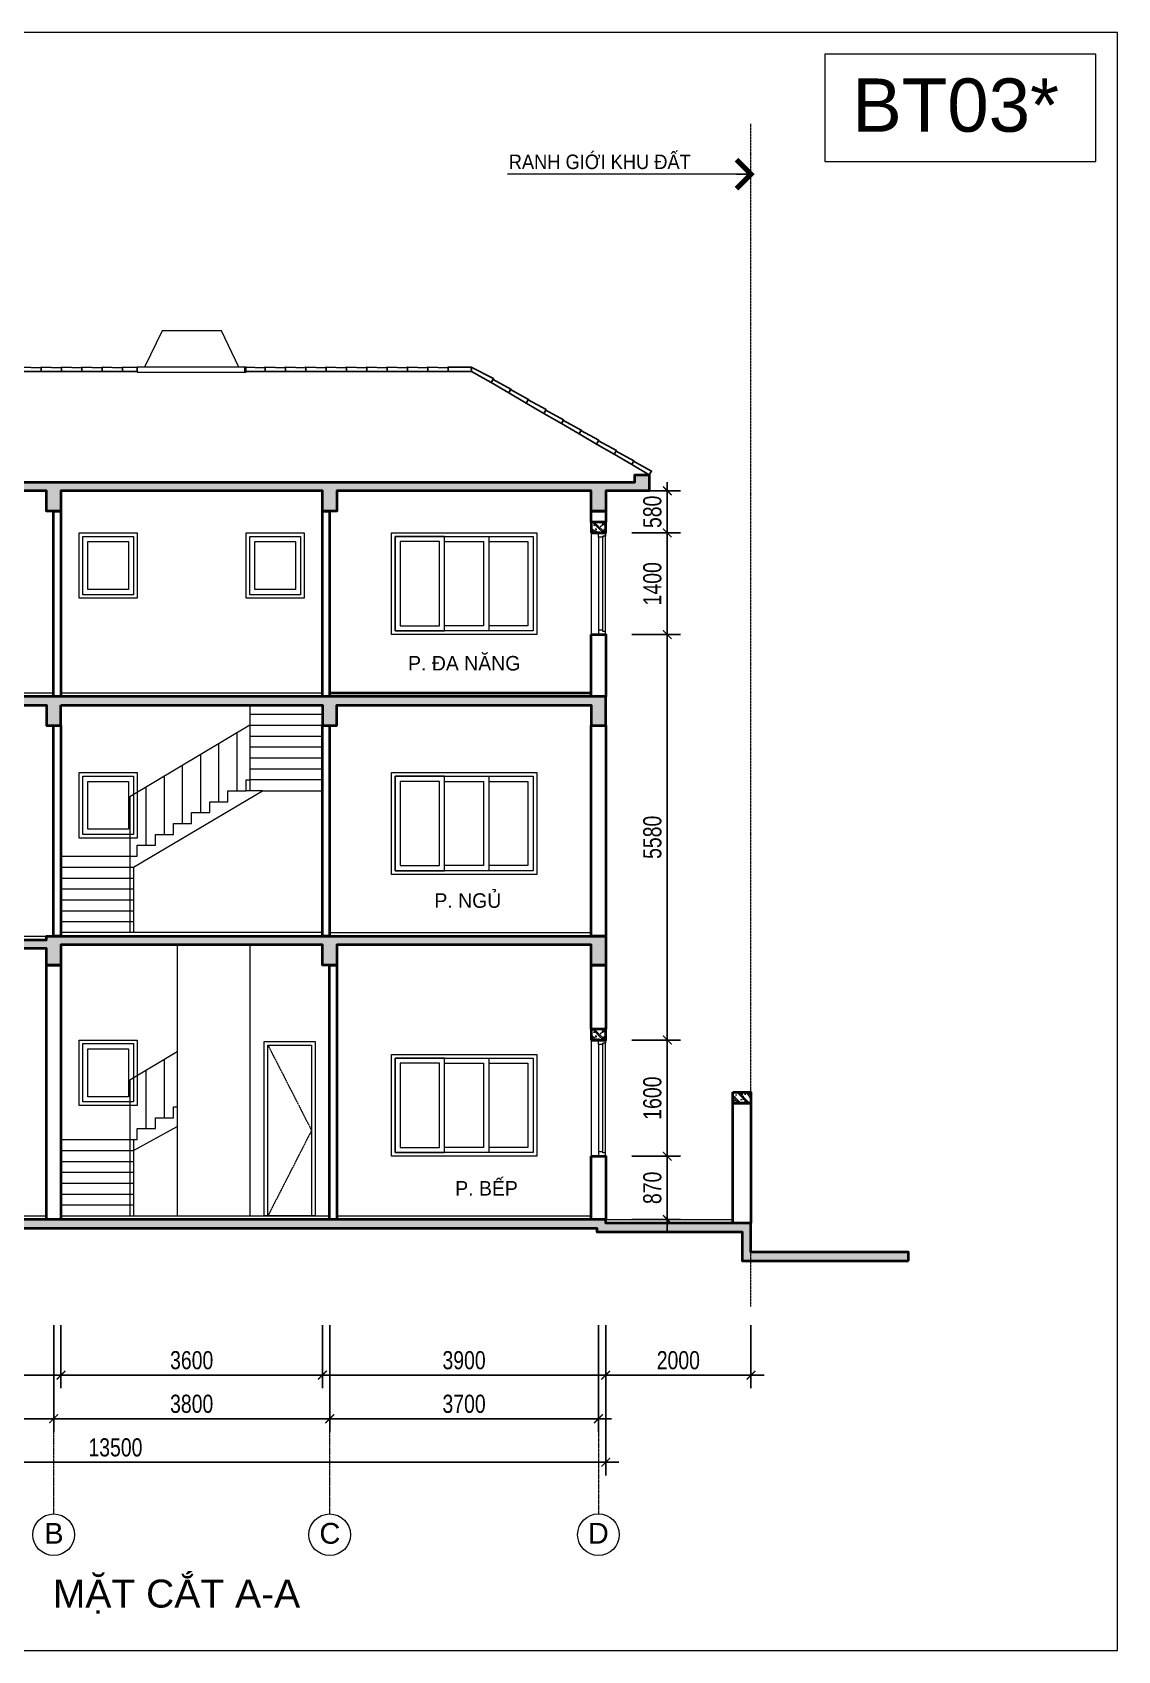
# Model space of a CAD drawing. Header units: millimetres. Extents: x 33748 to 451939, y -263262 to 62681.
# Drawn here: x 416505 to 431447, y -135447 to -113172 of the extents above; entities that cross this region are included whole.
import ezdxf
from ezdxf.enums import TextEntityAlignment as Align

# ---------------------------------------------------------------- set-up
doc = ezdxf.new("R2010")
doc.units = ezdxf.units.MM
doc.header["$PDMODE"] = 98
for name, pattern in [('CENTER', [50.8, 31.75, -6.35, 6.35, -6.35]), ('HIDDEN', [0.375, 0.25, -0.125]), ('HIDDEN2', [0.1875, 0.125, -0.0625])]:
    doc.linetypes.add(name, pattern=pattern)
doc.layers.get('Defpoints').update_dxf_attribs({"color": 202, "lineweight": 13})
for name, color, linetype, lineweight in [('-CENTER', 143, 'CENTER', 13), ('-CONCRETE', 1, 'Continuous', 35), ('-DOOR', 137, 'Continuous', 9), ('-FURNITURE', 46, 'Continuous', 9), ('-HATCH', 8, 'Continuous', 5), ('-KH', 143, 'Continuous', 13), ('-LINE1', 7, 'Continuous', 18), ('-RANH GIOI KHU DAT', 12, 'CENTER', 18), ('-TEXT', 7, 'Continuous', 15), ('-WALL', 4, 'Continuous', 35), ('A72', 9, 'Continuous', 5)]:
    doc.layers.add(name, color=color, linetype=linetype, lineweight=lineweight)
for name, color, linetype in [('-HATCH CONCRETE', 54, 'Continuous'), ('12. NET DIM', 9, 'Continuous'), ('TEXT25', 2, 'Continuous')]:
    doc.layers.add(name, color=color, linetype=linetype)
doc.styles.add('1', font='arial.ttf')
doc.styles.add('AVANH', font='', dxfattribs={"width": 0.8})
doc.styles.add('kieuchuDim', font='arial.ttf', dxfattribs={"width": 0.75})
doc.styles.add('SVN_AVO_thuong', font='')
doc.styles.add('X-5M-DH-TUM1$0$AVANTH', font='arial.ttf', dxfattribs={"width": 0.9})
doc.styles.add('X-ALL-SECTION$0$ROMANS', font='arial.ttf')
doc.styles.get('AVANH').set_extended_font_data('.VnAvantH')
doc.styles.get('SVN_AVO_thuong').set_extended_font_data('SVN-Avo')
doc.dimstyles.new('C_100A3', dxfattribs={"dimscale": 100, "dimtxt": 2.5, "dimasz": 1.2, "dimexe": 1.8, "dimexo": 0, "dimgap": 0.75, "dimtad": 1, "dimdec": 0, "dimzin": 0, "dimdsep": 46, "dimtxsty": 'AVANH', "dimblk": 'ARCHTICK', "dimcen": 0, "dimdle": 1.8, "dimclrd": 256, "dimclre": 256, "dimclrt": 7, "dimadec": 0, "dimazin": 0, "dimtfac": 0.0001, "dimtdec": 0, "dimtix": 1, "dimtmove": 2, "dimatfit": 3, "dimldrblk": 'ARCHTICK', "dimfxl": 1.8, "dimtolj": 1, "dimtzin": 0, "dimarcsym": 0})
doc.dimstyles.new('X-ALL-SECTION$0$ARROWS', dxfattribs={"dimscale": 100, "dimtxt": 2, "dimasz": 1, "dimexe": 2, "dimexo": 5, "dimgap": 1, "dimtad": 1, "dimdec": 0, "dimzin": 0, "dimdsep": 46, "dimtxsty": 'X-ALL-SECTION$0$ROMANS', "dimblk": 'X-ALL-SECTION$0$ARROWS', "dimcen": 0, "dimclrd": 256, "dimclre": 256, "dimclrt": 256, "dimazin": 0, "dimtfac": 0.5, "dimtdec": 0, "dimtofl": 0, "dimtmove": 2, "dimatfit": 3, "dimldrblk": 'X-ALL-SECTION$0$ARROWS', "dimfxl": 1, "dimtolj": 1, "dimtzin": 0, "dimlwd": -1, "dimlwe": -1, "dimarcsym": 0})

# ---------------------------------------------------------------- blocks, each defined once
blk = doc.blocks.new('_ARCHTICK')
at = {"const_width": 0.15}
blk.add_lwpolyline([(-0.5, -0.5), (0.5, 0.5)], dxfattribs=at)
blk = doc.blocks.new('*D1341')
at = {"layer": '12. NET DIM', "lineweight": -2, "transparency": 16777216}
for p, q in [((424399, -130969), (424399, -131835)), ((426399, -130969), (426399, -131835)), ((426579, -131655), (424219, -131655))]:
    blk.add_line(p, q, dxfattribs=at)
at = {"layer": 'Defpoints', "color": 0, "transparency": 16777216}
for p in [(424399, -130969), (426399, -130969), (424399, -131655)]:
    blk.add_point(p, dxfattribs=at)
at = {"layer": '12. NET DIM', "lineweight": -2, "transparency": 16777216, "xscale": 120, "yscale": 120, "zscale": 120, "rotation": 180}
blk.add_blockref('_ARCHTICK', (424399, -131655), dxfattribs=at)
at = {"layer": '12. NET DIM', "lineweight": -2, "transparency": 16777216, "xscale": 120, "yscale": 120, "zscale": 120}
blk.add_blockref('_ARCHTICK', (426399, -131655), dxfattribs=at)
at = {"layer": '12. NET DIM', "color": 7, "transparency": 16777216, "insert": (425399, -131451), "char_height": 250, "attachment_point": 5, "style": 'AVANH'}
blk.add_mtext('\\A1;2000', dxfattribs=at)
blk = doc.blocks.new('*D1342')
at = {"layer": '12. NET DIM', "lineweight": -2, "transparency": 16777216}
for p, q in [((420499, -130969), (420499, -131835)), ((424399, -130969), (424399, -131835)), ((424579, -131655), (420319, -131655))]:
    blk.add_line(p, q, dxfattribs=at)
at = {"layer": 'Defpoints', "color": 0, "transparency": 16777216}
for p in [(420499, -130969), (424399, -130969), (420499, -131655)]:
    blk.add_point(p, dxfattribs=at)
at = {"layer": '12. NET DIM', "lineweight": -2, "transparency": 16777216, "xscale": 120, "yscale": 120, "zscale": 120, "rotation": 180}
blk.add_blockref('_ARCHTICK', (420499, -131655), dxfattribs=at)
at = {"layer": '12. NET DIM', "lineweight": -2, "transparency": 16777216, "xscale": 120, "yscale": 120, "zscale": 120}
blk.add_blockref('_ARCHTICK', (424399, -131655), dxfattribs=at)
at = {"layer": '12. NET DIM', "color": 7, "transparency": 16777216, "insert": (422449, -131451), "char_height": 250, "attachment_point": 5, "style": 'AVANH'}
blk.add_mtext('\\A1;3900', dxfattribs=at)
blk = doc.blocks.new('*D1343')
at = {"layer": '12. NET DIM', "lineweight": -2, "transparency": 16777216}
for p, q in [((416899, -130969), (416899, -131835)), ((420499, -130969), (420499, -131835)), ((420679, -131655), (416719, -131655))]:
    blk.add_line(p, q, dxfattribs=at)
at = {"layer": 'Defpoints', "color": 0, "transparency": 16777216}
for p in [(416899, -130969), (420499, -130969), (416899, -131655)]:
    blk.add_point(p, dxfattribs=at)
at = {"layer": '12. NET DIM', "lineweight": -2, "transparency": 16777216, "xscale": 120, "yscale": 120, "zscale": 120, "rotation": 180}
blk.add_blockref('_ARCHTICK', (416899, -131655), dxfattribs=at)
at = {"layer": '12. NET DIM', "lineweight": -2, "transparency": 16777216, "xscale": 120, "yscale": 120, "zscale": 120}
blk.add_blockref('_ARCHTICK', (420499, -131655), dxfattribs=at)
at = {"layer": '12. NET DIM', "color": 7, "transparency": 16777216, "insert": (418699, -131451), "char_height": 250, "attachment_point": 5, "style": 'AVANH'}
blk.add_mtext('\\A1;3600', dxfattribs=at)
blk = doc.blocks.new('*D1344')
at = {"layer": '12. NET DIM', "lineweight": -2, "transparency": 16777216}
for p, q in [((410899, -130969), (410899, -131835)), ((416899, -130969), (416899, -131835)), ((417079, -131655), (410719, -131655))]:
    blk.add_line(p, q, dxfattribs=at)
at = {"layer": 'Defpoints', "color": 0, "transparency": 16777216}
for p in [(410899, -130969), (416899, -130969), (410899, -131655)]:
    blk.add_point(p, dxfattribs=at)
at = {"layer": '12. NET DIM', "lineweight": -2, "transparency": 16777216, "xscale": 120, "yscale": 120, "zscale": 120, "rotation": 180}
blk.add_blockref('_ARCHTICK', (410899, -131655), dxfattribs=at)
at = {"layer": '12. NET DIM', "lineweight": -2, "transparency": 16777216, "xscale": 120, "yscale": 120, "zscale": 120}
blk.add_blockref('_ARCHTICK', (416899, -131655), dxfattribs=at)
at = {"layer": '12. NET DIM', "color": 7, "transparency": 16777216, "insert": (413899, -131451), "char_height": 250, "attachment_point": 5, "style": 'AVANH'}
blk.add_mtext('\\A1;6000', dxfattribs=at)
blk = doc.blocks.new('*D1345')
at = {"layer": '12. NET DIM', "lineweight": -2, "transparency": 16777216}
for p, q in [((410999, -130969), (410999, -132435)), ((416799, -130969), (416799, -132435)), ((410819, -132255), (416979, -132255))]:
    blk.add_line(p, q, dxfattribs=at)
at = {"layer": 'Defpoints', "color": 0, "transparency": 16777216}
for p in [(410999, -130969), (416799, -130969), (416799, -132255)]:
    blk.add_point(p, dxfattribs=at)
at = {"layer": '12. NET DIM', "lineweight": -2, "transparency": 16777216, "xscale": 120, "yscale": 120, "zscale": 120, "rotation": 180}
blk.add_blockref('_ARCHTICK', (410999, -132255), dxfattribs=at)
at = {"layer": '12. NET DIM', "lineweight": -2, "transparency": 16777216, "xscale": 120, "yscale": 120, "zscale": 120}
blk.add_blockref('_ARCHTICK', (416799, -132255), dxfattribs=at)
at = {"layer": '12. NET DIM', "color": 7, "transparency": 16777216, "insert": (413899, -132051), "char_height": 250, "attachment_point": 5, "style": 'AVANH'}
blk.add_mtext('\\A1;5800', dxfattribs=at)
blk = doc.blocks.new('*D1346')
at = {"layer": '12. NET DIM', "lineweight": -2, "transparency": 16777216}
for p, q in [((416799, -130969), (416799, -132435)), ((420599, -130969), (420599, -132435)), ((416619, -132255), (420779, -132255))]:
    blk.add_line(p, q, dxfattribs=at)
at = {"layer": 'Defpoints', "color": 0, "transparency": 16777216}
for p in [(416799, -130969), (420599, -130969), (420599, -132255)]:
    blk.add_point(p, dxfattribs=at)
at = {"layer": '12. NET DIM', "lineweight": -2, "transparency": 16777216, "xscale": 120, "yscale": 120, "zscale": 120, "rotation": 180}
blk.add_blockref('_ARCHTICK', (416799, -132255), dxfattribs=at)
at = {"layer": '12. NET DIM', "lineweight": -2, "transparency": 16777216, "xscale": 120, "yscale": 120, "zscale": 120}
blk.add_blockref('_ARCHTICK', (420599, -132255), dxfattribs=at)
at = {"layer": '12. NET DIM', "color": 7, "transparency": 16777216, "insert": (418699, -132051), "char_height": 250, "attachment_point": 5, "style": 'AVANH'}
blk.add_mtext('\\A1;3800', dxfattribs=at)
blk = doc.blocks.new('*D1347')
at = {"layer": '12. NET DIM', "lineweight": -2, "transparency": 16777216}
for p, q in [((420599, -130969), (420599, -132435)), ((424299, -130969), (424299, -132435)), ((420419, -132255), (424479, -132255))]:
    blk.add_line(p, q, dxfattribs=at)
at = {"layer": 'Defpoints', "color": 0, "transparency": 16777216}
for p in [(420599, -130969), (424299, -130969), (424299, -132255)]:
    blk.add_point(p, dxfattribs=at)
at = {"layer": '12. NET DIM', "lineweight": -2, "transparency": 16777216, "xscale": 120, "yscale": 120, "zscale": 120, "rotation": 180}
blk.add_blockref('_ARCHTICK', (420599, -132255), dxfattribs=at)
at = {"layer": '12. NET DIM', "lineweight": -2, "transparency": 16777216, "xscale": 120, "yscale": 120, "zscale": 120}
blk.add_blockref('_ARCHTICK', (424299, -132255), dxfattribs=at)
at = {"layer": '12. NET DIM', "color": 7, "transparency": 16777216, "insert": (422449, -132051), "char_height": 250, "attachment_point": 5, "style": 'AVANH'}
blk.add_mtext('\\A1;3700', dxfattribs=at)
blk = doc.blocks.new('*D1349')
at = {"layer": '12. NET DIM', "lineweight": -2, "transparency": 16777216}
for p, q in [((410899, -130969), (410899, -133035)), ((424399, -130969), (424399, -133035)), ((424579, -132855), (410719, -132855))]:
    blk.add_line(p, q, dxfattribs=at)
at = {"layer": 'Defpoints', "color": 0, "transparency": 16777216}
for p in [(410899, -130969), (424399, -130969), (410899, -132855)]:
    blk.add_point(p, dxfattribs=at)
at = {"layer": '12. NET DIM', "lineweight": -2, "transparency": 16777216, "xscale": 120, "yscale": 120, "zscale": 120, "rotation": 180}
blk.add_blockref('_ARCHTICK', (410899, -132855), dxfattribs=at)
at = {"layer": '12. NET DIM', "lineweight": -2, "transparency": 16777216, "xscale": 120, "yscale": 120, "zscale": 120}
blk.add_blockref('_ARCHTICK', (424399, -132855), dxfattribs=at)
at = {"layer": '12. NET DIM', "color": 7, "transparency": 16777216, "insert": (417649, -132651), "char_height": 250, "attachment_point": 5, "style": 'AVANH'}
blk.add_mtext('\\A1;13500', dxfattribs=at)
blk = doc.blocks.new('*U632')
at = {"ltscale": 200}
for points in [[(0, 100), (0, 0)], [(45, 100), (1555, 100)], [(45, 60), (1555, 60)], [(1540, 0), (60, 0)], [(1600, 100), (1600, 0)]]:
    blk.add_lwpolyline(points, dxfattribs=at)
for points in [[(0, 100), (45, 100), (45, 60), (60, 60), (60, 0), (0, 0)], [(1600, 100), (1555, 100), (1555, 60), (1540, 60), (1540, 0), (1600, 0)]]:
    blk.add_lwpolyline(points, close=True, dxfattribs=at)
blk = doc.blocks.new('*U634')
at = {"ltscale": 200}
for points in [[(0, 100), (0, 0)], [(45, 100), (1355, 100)], [(45, 60), (1355, 60)], [(1340, 0), (60, 0)], [(1400, 100), (1400, 0)]]:
    blk.add_lwpolyline(points, dxfattribs=at)
for points in [[(0, 100), (45, 100), (45, 60), (60, 60), (60, 0), (0, 0)], [(1400, 100), (1355, 100), (1355, 60), (1340, 60), (1340, 0), (1400, 0)]]:
    blk.add_lwpolyline(points, close=True, dxfattribs=at)
blk = doc.blocks.new('*D1329')
at = {"layer": '12. NET DIM', "lineweight": -2, "transparency": 16777216}
for p, q in [((425247, -129692), (425247, -128462)), ((424759, -128642), (425427, -128642)), ((424759, -129512), (425427, -129512))]:
    blk.add_line(p, q, dxfattribs=at)
at = {"layer": 'Defpoints', "color": 0, "transparency": 16777216}
for p in [(424759, -128642), (425247, -128642), (424759, -129512)]:
    blk.add_point(p, dxfattribs=at)
at = {"layer": '12. NET DIM', "lineweight": -2, "transparency": 16777216, "xscale": 120, "yscale": 120, "zscale": 120}
for p, rotation in [((425247, -128642), 90), ((425247, -129512), 270)]:
    blk.add_blockref('_ARCHTICK', p, dxfattribs=dict(at, rotation=rotation))
at = {"layer": '12. NET DIM', "color": 7, "transparency": 16777216, "insert": (425042, -129077), "char_height": 250, "attachment_point": 5, "rotation": 90, "style": 'AVANH'}
blk.add_mtext('\\A1;870', dxfattribs=at)
blk = doc.blocks.new('*D1330')
at = {"layer": '12. NET DIM', "lineweight": -2, "transparency": 16777216}
for p, q in [((425247, -128822), (425247, -126862)), ((424759, -127042), (425427, -127042)), ((424759, -128642), (425427, -128642))]:
    blk.add_line(p, q, dxfattribs=at)
at = {"layer": 'Defpoints', "color": 0, "transparency": 16777216}
for p in [(424759, -127042), (425247, -127042), (424759, -128642)]:
    blk.add_point(p, dxfattribs=at)
at = {"layer": '12. NET DIM', "lineweight": -2, "transparency": 16777216, "xscale": 120, "yscale": 120, "zscale": 120}
for p, rotation in [((425247, -127042), 90), ((425247, -128642), 270)]:
    blk.add_blockref('_ARCHTICK', p, dxfattribs=dict(at, rotation=rotation))
at = {"layer": '12. NET DIM', "color": 7, "transparency": 16777216, "insert": (425042, -127842), "char_height": 250, "attachment_point": 5, "rotation": 90, "style": 'AVANH'}
blk.add_mtext('\\A1;1600', dxfattribs=at)
blk = doc.blocks.new('*D1331')
at = {"layer": '12. NET DIM', "lineweight": -2, "transparency": 16777216}
for p, q in [((425247, -127222), (425247, -121282)), ((424759, -121462), (425427, -121462)), ((424759, -127042), (425427, -127042))]:
    blk.add_line(p, q, dxfattribs=at)
at = {"layer": 'Defpoints', "color": 0, "transparency": 16777216}
for p in [(424759, -121462), (425247, -121462), (424759, -127042)]:
    blk.add_point(p, dxfattribs=at)
at = {"layer": '12. NET DIM', "lineweight": -2, "transparency": 16777216, "xscale": 120, "yscale": 120, "zscale": 120}
for p, rotation in [((425247, -121462), 90), ((425247, -127042), 270)]:
    blk.add_blockref('_ARCHTICK', p, dxfattribs=dict(at, rotation=rotation))
at = {"layer": '12. NET DIM', "color": 7, "transparency": 16777216, "insert": (425042, -124252), "char_height": 250, "attachment_point": 5, "rotation": 90, "style": 'AVANH'}
blk.add_mtext('\\A1;5580', dxfattribs=at)
blk = doc.blocks.new('*D1332')
at = {"layer": '12. NET DIM', "lineweight": -2, "transparency": 16777216}
for p, q in [((424759, -120062), (425427, -120062)), ((425247, -121642), (425247, -119882)), ((424759, -121462), (425427, -121462))]:
    blk.add_line(p, q, dxfattribs=at)
at = {"layer": 'Defpoints', "color": 0, "transparency": 16777216}
for p in [(424759, -120062), (425247, -120062), (424759, -121462)]:
    blk.add_point(p, dxfattribs=at)
at = {"layer": '12. NET DIM', "lineweight": -2, "transparency": 16777216, "xscale": 120, "yscale": 120, "zscale": 120}
for p, rotation in [((425247, -120062), 90), ((425247, -121462), 270)]:
    blk.add_blockref('_ARCHTICK', p, dxfattribs=dict(at, rotation=rotation))
at = {"layer": '12. NET DIM', "color": 7, "transparency": 16777216, "insert": (425042, -120762), "char_height": 250, "attachment_point": 5, "rotation": 90, "style": 'AVANH'}
blk.add_mtext('\\A1;1400', dxfattribs=at)
blk = doc.blocks.new('*D1333')
at = {"layer": '12. NET DIM', "lineweight": -2, "transparency": 16777216}
for p, q in [((425247, -119482), (425247, -119362)), ((424759, -119482), (425427, -119482)), ((425247, -120062), (425247, -119482)), ((424759, -120062), (425427, -120062)), ((425247, -120062), (425247, -120182))]:
    blk.add_line(p, q, dxfattribs=at)
at = {"layer": 'Defpoints', "color": 0, "transparency": 16777216}
for p in [(424759, -119482), (425247, -119482), (424759, -120062)]:
    blk.add_point(p, dxfattribs=at)
at = {"layer": '12. NET DIM', "lineweight": -2, "transparency": 16777216, "xscale": 120, "yscale": 120, "zscale": 120}
for p, rotation in [((425247, -119482), 270), ((425247, -120062), 90)]:
    blk.add_blockref('_ARCHTICK', p, dxfattribs=dict(at, rotation=rotation))
at = {"layer": '12. NET DIM', "color": 7, "transparency": 16777216, "insert": (425042, -119772), "char_height": 250, "attachment_point": 5, "rotation": 90, "style": 'AVANH'}
blk.add_mtext('\\A1;580', dxfattribs=at)
blk = doc.blocks.new('X-ALL-SECTION$0$ARROWS')
blk.add_line((-1, 0), (0, 0))
at = {"const_width": 0.35}
blk.add_lwpolyline([(-1, -1), (0, 0), (-1, 1)], dxfattribs=at)

msp = doc.modelspace()

# ---------------------------------------------------------------- hatches: boundary and pattern name
at = {"layer": '-HATCH'}
h = msp.add_hatch(dxfattribs=at)
h.set_pattern_fill('CHAU-02', color=256, scale=20, pattern_type=2)
h.set_pattern_definition([(50, (0, -52278.8), (143.452037, -12.550427), [15, -165]), (355, (0, -52278.8), (-27.750267, 150.438427), [12, -132]), (100.4514, (11.95, -52279.84), (115.701876, 137.88791), [12.74804, -140.22842]), (46.1842, (0, -52238.8), (213.44821, -33.1038), [22.5, -247.5]), (96.6356, (17.79, -52241.56), (186.93254, 194.82357), [19.12206, -210.3426]), (351.1842, (0, -52238.8), (186.93239, 194.82372), [18, -198]), (21, (20, -52248.8), (119.38141, -80.523778), [15, -165]), (226, (20, -52248.8), (134.376424, -73.10796), [12, -132]), (71.4514, (29.95, -52255.51), (168.044526, 64.5061), [12.74804, -140.22842]), (67.5, (0, -52278.797), (-31.1832367, 58.8748924), [0, -130.4, 0, -134, 0, -132.5]), (4.5, (0, -52278.8), (56.670185, 76.020638), [0, -76.4, 0, -127.4, 0, -50.5]), (327.5, (-44.6, -52278.797), (106.764487, -4.5109743), [0, -50, 0, -156, 0, -207]), (317.5, (-64.6, -52278.8), (116.637234, 20.020996), [0, -65, 0, -103.6, 0, -147]), (315, (0, -52278.8), (60.104076, 60.104076), []), (315, (0, -52254.3), (60.104076, 60.104076), [])])
h.paths.add_polyline_path([(424799.2, -119362.1), (424799.2, -119262.1), (424999.2, -119262.1), (424999.2, -119482.1), (424399.2, -119482.1), (424399.2, -119762.1), (424199.2, -119762.1), (424199.2, -119482.1), (420698.9, -119482.1), (420698.9, -119762.1), (420498.9, -119762.1), (420498.9, -119482.1), (416898.9, -119482.1), (416898.9, -119762.1), (416698.9, -119762.1), (416698.9, -119482.1), (411098.9, -119482.1), (411098.9, -119762.1), (410898.9, -119762.1), (410898.9, -119482.1), (410298.9, -119482.1), (410298.9, -119262.1), (410499, -119262.1), (410499, -119362.1)])
h.paths.add_polyline_path([(416898.6, -122432.1), (420498.6, -122432.1), (420498.6, -122712.1), (420698.6, -122712.1), (420698.6, -122432.1), (424198.9, -122432.1), (424198.9, -122712.1), (424398.9, -122712.1), (424398.9, -122312.1), (420498.6, -122312.1), (416898.6, -122312.1), (410898.9, -122312.1), (410898.9, -122712.1), (411098.9, -122712.1), (411098.9, -122432.1), (416698.6, -122432.1), (416698.6, -122712.1), (416898.6, -122712.1)])
h.paths.add_polyline_path([(424398.9, -125612.1), (424398.9, -126012.1), (424198.9, -126012.1), (424198.9, -125732.1), (420698.6, -125732.1), (420698.6, -126012.1), (420498.6, -126012.1), (420498.6, -125732.1), (416898.6, -125732.1), (416898.6, -126012.1), (416698.6, -126012.1), (416698.6, -125782.1), (413998.6, -125782.1), (413998.6, -125912.1), (413798.6, -125912.1), (413798.6, -125732.1), (411098.9, -125732.1), (411098.9, -126012.1), (410898.9, -126012.1), (410898.9, -125612.1), (413998.6, -125612.1), (413998.6, -125662.1), (416698.6, -125662.1), (416698.6, -125612.1)])
h.paths.add_polyline_path([(428568, -130082.1), (428568, -129962.1), (426398.9, -129962.1), (426398.9, -129562.1), (424398.9, -129562.1), (424398.9, -129512.1), (410898.9, -129512.1), (410898.9, -129962.1), (406398.9, -129962.1), (406398.9, -130112.1), (405522.6, -130112.1), (405522.6, -130232.1), (406518.9, -130232.1), (406518.9, -130082.1), (411018.9, -130082.1), (411018.9, -129632.1), (424278.9, -129632.1), (424278.9, -129682.1), (426278.9, -129682.1), (426278.9, -130082.1)])
h = msp.add_hatch(dxfattribs=at)
h.set_pattern_fill('CHAU-02', color=256, scale=20, pattern_type=2)
h.set_pattern_definition([(50, (99870.44, -89114.63), (143.452037, -12.550427), [15, -165]), (355, (99870.44, -89114.63), (-27.75027, 150.43843), [12, -132]), (100.4514, (99882.4, -89115.67), (115.701876, 137.88791), [12.74804, -140.22842]), (46.1842, (99870.44, -89074.63), (213.44821, -33.1038), [22.5, -247.5]), (96.6356, (99888.23, -89077.39), (186.93254, 194.82357), [19.12206, -210.3426]), (351.1842, (99870.44, -89074.63), (186.93239, 194.82372), [18, -198]), (21, (99890.44, -89084.63), (119.38141, -80.52378), [15, -165]), (226, (99890.44, -89084.63), (134.376424, -73.10796), [12, -132]), (71.4514, (99900.39, -89091.34), (168.044526, 64.5061), [12.74804, -140.22842]), (67.5, (99870.44, -89114.63), (-31.183237, 58.874892), [0, -130.4, 0, -134, 0, -132.5]), (4.5, (99870.44, -89114.63), (56.670185, 76.020638), [0, -76.4, 0, -127.4, 0, -50.5]), (327.5, (99825.84, -89114.63), (106.764487, -4.510974), [0, -50, 0, -156, 0, -207]), (317.5, (99805.84, -89114.63), (116.637234, 20.020996), [0, -65, 0, -103.6, 0, -147]), (315, (99870.44, -89114.63), (60.104076, 60.104076), []), (315, (99870.44, -89090.13), (60.104076, 60.104076), [])])
h.paths.add_polyline_path([(424398.9, -119912.1), (424198.9, -119912.1), (424198.9, -120062.1), (424398.9, -120062.1)])
h = msp.add_hatch(dxfattribs=at)
h.set_pattern_fill('CHAU-02', color=256, scale=20, pattern_type=2)
h.set_pattern_definition([(50, (99870.44, -96094.63), (143.452037, -12.550427), [15, -165]), (355, (99870.44, -96094.63), (-27.75027, 150.43843), [12, -132]), (100.4514, (99882.4, -96095.67), (115.701876, 137.88791), [12.74804, -140.22842]), (46.1842, (99870.44, -96054.63), (213.44821, -33.1038), [22.5, -247.5]), (96.6356, (99888.23, -96057.39), (186.93254, 194.82357), [19.12206, -210.3426]), (351.1842, (99870.44, -96054.63), (186.93239, 194.82372), [18, -198]), (21, (99890.44, -96064.63), (119.38141, -80.52378), [15, -165]), (226, (99890.44, -96064.63), (134.376424, -73.10796), [12, -132]), (71.4514, (99900.39, -96071.34), (168.044526, 64.5061), [12.74804, -140.22842]), (67.5, (99870.44, -96094.63), (-31.183237, 58.874892), [0, -130.4, 0, -134, 0, -132.5]), (4.5, (99870.44, -96094.63), (56.670185, 76.020638), [0, -76.4, 0, -127.4, 0, -50.5]), (327.5, (99825.84, -96094.63), (106.764487, -4.510974), [0, -50, 0, -156, 0, -207]), (317.5, (99805.84, -96094.63), (116.637234, 20.020996), [0, -65, 0, -103.6, 0, -147]), (315, (99870.44, -96094.63), (60.104076, 60.104076), []), (315, (99870.44, -96070.13), (60.104076, 60.104076), [])])
h.paths.add_polyline_path([(424398.9, -126892.1), (424198.9, -126892.1), (424198.9, -127042.1), (424398.9, -127042.1)])
h = msp.add_hatch(dxfattribs=at)
h.set_pattern_fill('CHAU-02', color=256, scale=20, pattern_type=2)
h.set_pattern_definition([(50, (131998.17, -162686.77), (143.452037, -12.550427), [15, -165]), (355, (131998.17, -162686.77), (-27.75027, 150.43843), [12, -132]), (100.4514, (132010.13, -162687.81), (115.701876, 137.88791), [12.74804, -140.22842]), (46.1842, (131998.17, -162646.77), (213.44821, -33.1038), [22.5, -247.5]), (96.6356, (132015.96, -162649.53), (186.93254, 194.82357), [19.12206, -210.3426]), (351.1842, (131998.17, -162646.77), (186.93239, 194.82372), [18, -198]), (21, (132018.17, -162656.77), (119.38141, -80.52378), [15, -165]), (226, (132018.17, -162656.77), (134.376424, -73.10796), [12, -132]), (71.4514, (132028.12, -162663.48), (168.044526, 64.5061), [12.74804, -140.22842]), (67.5, (131998.175, -162686.767), (-31.183237, 58.874892), [0, -130.4, 0, -134, 0, -132.5]), (4.5, (131998.175, -162686.77), (56.670185, 76.020638), [0, -76.4, 0, -127.4, 0, -50.5]), (327.5, (131953.575, -162686.77), (106.764487, -4.510974), [0, -50, 0, -156, 0, -207]), (317.5, (131933.575, -162686.77), (116.637234, 20.020996), [0, -65, 0, -103.6, 0, -147]), (315, (131998.175, -162686.77), (60.104076, 60.104076), []), (315, (131998.175, -162662.27), (60.104076, 60.104076), [])])
h.paths.add_polyline_path([(426398.9, -127762.1), (426148.9, -127762.1), (426148.9, -127912.1), (426398.9, -127912.1)])

# ---------------------------------------------------------------- linework, layer by layer
at = {"layer": '-CENTER', "ltscale": 0.1}
for p, q in [((416798.6, -131769.6), (416798.6, -133565.4)), ((420598.6, -131769.6), (420598.6, -133565.4)), ((424298.9, -131769), (424298.9, -133564.8))]:
    msp.add_line(p, q, dxfattribs=at)
at = {"layer": '-CONCRETE'}
for points in [[(410499, -119362.1), (424799.2, -119362.1), (424799.2, -119362.1), (424799.2, -119362.1), (424799.2, -119362.1), (424799.2, -119262.1), (424999.2, -119262.1), (424999.2, -119482.1), (424399.2, -119482.1), (424399.2, -119762.1), (424199.2, -119762.1), (424199.2, -119482.1), (420698.9, -119482.1), (420698.9, -119762.1), (420498.9, -119762.1), (420498.9, -119482.1), (416898.9, -119482.1), (416898.9, -119762.1), (416698.9, -119762.1), (416698.9, -119482.1), (411098.9, -119482.1)], [(420598.6, -122262.1), (424198.9, -122262.4)]]:
    msp.add_lwpolyline(points, dxfattribs=at)
for points in [[(424198.9, -120062.1), (424398.9, -120062.1), (424398.9, -119912.1), (424198.9, -119912.1)], [(416898.6, -122432.1), (420498.6, -122432.1), (420498.6, -122712.1), (420698.6, -122712.1), (420698.6, -122432.1), (424198.9, -122432.1), (424198.9, -122712.1), (424398.9, -122712.1), (424398.9, -122312.1), (420498.6, -122312.1), (416898.6, -122312.1), (410898.9, -122312.1), (410898.9, -122712.1), (411098.9, -122712.1), (411098.9, -122432.1), (416698.6, -122432.1), (416698.6, -122712.1), (416898.6, -122712.1)], [(424398.9, -125612.1), (424398.9, -126012.1), (424198.9, -126012.1), (424198.9, -125732.1), (420698.6, -125732.1), (420698.6, -126012.1), (420498.6, -126012.1), (420498.6, -125732.1), (416898.6, -125732.1), (416898.6, -126012.1), (416698.6, -126012.1), (416698.6, -125782.1), (413998.6, -125782.1), (413998.6, -125912.1), (413798.6, -125912.1), (413798.6, -125732.1), (411098.9, -125732.1), (411098.9, -126012.1), (410898.9, -126012.1), (410898.9, -125612.1), (413998.6, -125612.1), (413998.6, -125662.1), (416698.6, -125662.1), (416698.6, -125612.1)], [(424198.9, -127042.1), (424398.9, -127042.1), (424398.9, -126892.1), (424198.9, -126892.1)], [(426148.9, -127762.1), (426398.9, -127762.1), (426398.9, -127912.1), (426148.9, -127912.1)], [(428568, -130082.1), (428568, -129962.1), (426398.9, -129962.1), (426398.9, -129562.1), (424398.9, -129562.1), (424398.9, -129512.1), (410898.9, -129512.1), (410898.9, -129962.1), (406398.9, -129962.1), (406398.9, -130112.1), (405522.6, -130112.1), (405522.6, -130232.1), (406518.9, -130232.1), (406518.9, -130082.1), (411018.9, -130082.1), (411018.9, -129632.1), (424278.9, -129632.1), (424278.9, -129682.1), (426278.9, -129682.1), (426278.9, -130082.1)]]:
    msp.add_lwpolyline(points, close=True, dxfattribs=at)
at = {"layer": '-DOOR', "lineweight": 9}
for points in [[(417148.6, -120062.1), (417948.6, -120062.1), (417948.6, -120962.1), (417148.6, -120962.1)], [(419448.6, -120062.1), (420248.6, -120062.1), (420248.6, -120962.1), (419448.6, -120962.1)], [(421448.8, -120062.1), (423448.8, -120062.1), (423448.8, -121462.1), (421448.8, -121462.1)], [(417198.6, -120112.1), (417898.6, -120112.1), (417898.6, -120912.1), (417198.6, -120912.1)], [(417268.6, -120182.1), (417828.6, -120182.1), (417828.6, -120842.1), (417268.6, -120842.1)], [(419498.6, -120112.1), (420198.6, -120112.1), (420198.6, -120912.1), (419498.6, -120912.1)], [(419568.6, -120182.1), (420128.6, -120182.1), (420128.6, -120842.1), (419568.6, -120842.1)], [(421498.8, -120112.1), (423398.8, -120112.1), (423398.8, -121412.1), (421498.8, -121412.1)], [(421498.8, -121412.1), (422178.8, -121412.1), (422178.8, -120112.1), (421498.8, -120112.1)], [(421568.8, -121342.1), (422108.8, -121342.1), (422108.8, -120182.1), (421568.8, -120182.1)], [(417148.6, -123362.1), (417948.6, -123362.1), (417948.6, -124262.1), (417148.6, -124262.1)], [(421448.8, -123362.1), (423448.8, -123362.1), (423448.8, -124762.1), (421448.8, -124762.1)], [(417198.6, -123412.1), (417898.6, -123412.1), (417898.6, -124212.1), (417198.6, -124212.1)], [(417268.6, -123482.1), (417828.6, -123482.1), (417828.6, -124142.1), (417268.6, -124142.1)], [(421498.8, -123412.1), (423398.8, -123412.1), (423398.8, -124712.1), (421498.8, -124712.1)], [(421498.8, -124712.1), (422178.8, -124712.1), (422178.8, -123412.1), (421498.8, -123412.1)], [(421568.8, -124642.1), (422108.8, -124642.1), (422108.8, -123482.1), (421568.8, -123482.1)], [(417148.6, -127042.1), (417948.6, -127042.1), (417948.6, -127942.1), (417148.6, -127942.1)], [(417198.6, -127092.1), (417898.6, -127092.1), (417898.6, -127892.1), (417198.6, -127892.1)], [(417268.6, -127162.1), (417828.6, -127162.1), (417828.6, -127822.1), (417268.6, -127822.1)], [(421448.8, -127242.1), (423448.8, -127242.1), (423448.8, -128642.1), (421448.8, -128642.1)], [(421498.8, -127292.1), (423398.8, -127292.1), (423398.8, -128592.1), (421498.8, -128592.1)], [(421498.8, -128592.1), (422178.8, -128592.1), (422178.8, -127292.1), (421498.8, -127292.1)], [(421568.8, -128522.1), (422108.8, -128522.1), (422108.8, -127362.1), (421568.8, -127362.1)]]:
    msp.add_lwpolyline(points, close=True, dxfattribs=at)
at = {"layer": '-DOOR'}
for points in [[(424199, -121462.1), (424398.3, -121462.1), (424398, -120062.1), (424198.7, -120062.1)], [(420398.6, -129462.1), (419698.6, -129462.1), (419698.6, -127062.1), (420398.6, -127062.1)], [(420348.6, -129462.1), (419748.6, -129462.1), (419748.6, -127112.1), (420348.6, -127112.1)], [(424199, -128642.1), (424398.3, -128642.1), (424398.3, -127042.1), (424199, -127042.1)]]:
    msp.add_lwpolyline(points, close=True, dxfattribs=at)
at = {"layer": '-DOOR', "lineweight": 9}
for points in [[(422178.8, -120112.1), (422788.8, -120112.1), (422788.8, -121412.1), (422178.8, -121412.1)], [(422178.8, -120182.1), (422718.8, -120182.1), (422718.8, -121342.1), (422178.8, -121342.1)], [(422788.8, -120112.1), (423398.8, -120112.1), (423398.8, -121412.1), (422788.8, -121412.1)], [(422788.8, -120182.1), (423328.8, -120182.1), (423328.8, -121342.1), (422788.8, -121342.1)], [(422178.8, -123412.1), (422788.8, -123412.1), (422788.8, -124712.1), (422178.8, -124712.1)], [(422178.8, -123482.1), (422718.8, -123482.1), (422718.8, -124642.1), (422178.8, -124642.1)], [(422788.8, -123412.1), (423398.8, -123412.1), (423398.8, -124712.1), (422788.8, -124712.1)], [(422788.8, -123482.1), (423328.8, -123482.1), (423328.8, -124642.1), (422788.8, -124642.1)], [(422178.8, -127292.1), (422788.8, -127292.1), (422788.8, -128592.1), (422178.8, -128592.1)], [(422178.8, -127362.1), (422718.8, -127362.1), (422718.8, -128522.1), (422178.8, -128522.1)], [(422788.8, -127292.1), (423398.8, -127292.1), (423398.8, -128592.1), (422788.8, -128592.1)], [(422788.8, -127362.1), (423328.8, -127362.1), (423328.8, -128522.1), (422788.8, -128522.1)]]:
    msp.add_lwpolyline(points, dxfattribs=at)
at = {"layer": '-FURNITURE'}
for points in [[(419498.6, -122707.1), (417848.6, -123697.1), (417848.6, -125562.1)], [(419323.6, -123612.1), (419323.6, -122812.1)], [(418823.6, -123912.1), (418823.6, -123112.1)], [(419073.6, -123762.1), (419073.6, -122962.1)], [(418573.6, -124062.1), (418573.6, -123262.1)], [(418073.6, -124362.1), (418073.6, -123562.1)], [(418323.6, -124212.1), (418323.6, -123412.1)], [(418498.6, -127207.1), (417848.6, -127597.1), (417848.6, -129462.1)], [(418323.6, -128112.1), (418323.6, -127312.1)], [(418073.6, -128262.1), (418073.6, -127462.1)]]:
    msp.add_lwpolyline(points, dxfattribs=at)
at = {"layer": '-HATCH', "ltscale": 3}
msp.add_lwpolyline([(418498.6, -125732.1), (418498.6, -129462.1)], dxfattribs=at)
at = {"layer": '-HATCH', "linetype": 'HIDDEN2', "ltscale": 3}
msp.add_lwpolyline([(419748.6, -127112.1), (420348.6, -128287.1), (419748.6, -129462.1)], dxfattribs=at)
at = {"layer": '-HATCH CONCRETE'}
for points in [[(416627.4, -117840.6), (416627.4, -117788.6), (416347.4, -117780.6), (416347.4, -117840.6)], [(416907.4, -117840.6), (416907.4, -117788.6), (416627.4, -117780.6), (416627.4, -117840.6)], [(417187.4, -117840.6), (417187.4, -117788.6), (416907.4, -117780.6), (416907.4, -117840.6)], [(417467.4, -117840.6), (417467.4, -117788.6), (417187.4, -117780.6), (417187.4, -117840.6)], [(417747.4, -117840.6), (417747.4, -117788.6), (417467.4, -117780.6), (417467.4, -117840.6)], [(417950, -117840.6), (417950, -117786.3), (417747.4, -117780.6), (417747.4, -117840.6)], [(419710, -117840), (419710, -117788), (419430, -117780), (419430, -117840)], [(419990, -117840), (419990, -117788), (419710, -117780), (419710, -117840)], [(420270, -117840), (420270, -117788), (419990, -117780), (419990, -117840)], [(420550, -117840), (420550, -117788), (420270, -117780), (420270, -117840)], [(420830, -117840), (420830, -117788), (420550, -117780), (420550, -117840)], [(421110, -117840), (421110, -117788), (420830, -117780), (420830, -117840)], [(421390, -117840), (421390, -117788), (421110, -117780), (421110, -117840)], [(421670, -117840), (421670, -117788), (421390, -117780), (421390, -117840)], [(421950, -117840), (421950, -117788), (421670, -117780), (421670, -117840)], [(422230, -117840), (422230, -117788), (421950, -117780), (421950, -117840)], [(422550.3, -117840), (422548.6, -117780), (422230, -117780), (422230, -117840)], [(422549.2, -117840), (422547.5, -117780), (422855.4, -117937), (422822.5, -117993.4)], [(422822.5, -117993.4), (422848.7, -117948.5), (423094.6, -118082.6), (423064.4, -118134.4)], [(423064.4, -118134.4), (423090.6, -118089.5), (423336.5, -118223.6), (423306.3, -118275.4)], [(423306.3, -118275.4), (423332.5, -118230.5), (423578.4, -118364.6), (423548.2, -118416.4)], [(423548.2, -118416.4), (423574.4, -118371.5), (423820.3, -118505.6), (423790.1, -118557.4)], [(423790.1, -118557.4), (423816.3, -118512.5), (424062.3, -118646.6), (424032, -118698.4)], [(424032, -118698.4), (424058.2, -118653.5), (424304.2, -118787.6), (424274, -118839.4)], [(424274, -118839.4), (424300.1, -118794.5), (424546.1, -118928.5), (424515.9, -118980.4)], [(424515.9, -118980.4), (424542, -118935.5), (424788, -119069.5), (424757.8, -119121.4)], [(424757.8, -119121.4), (424784, -119076.5), (425029.9, -119210.5), (424999.7, -119262.4)]]:
    msp.add_lwpolyline(points, close=True, dxfattribs=at)
at = {"layer": '-KH'}
for centre in [(416798.6, -133851.7), (420598.6, -133851.7), (424298.9, -133851.2)]:
    msp.add_circle(centre, 286.3, dxfattribs=at)
at = {"layer": '-LINE1'}
msp.add_lwpolyline([(431148.4, -113471.1), (427417.2, -113471.1), (427417.2, -114948.9), (431148.4, -114948.9)], close=True, dxfattribs=at)
for points in [[(414398.9, -122262.1), (416798.6, -122262.1)], [(416898.6, -122262.1), (420498.6, -122262.1)], [(419498.6, -122432.1), (419498.6, -122562.1)], [(420498.6, -122562.1), (419498.6, -122562.1), (419498.6, -122712.1)], [(420498.6, -122712.1), (419498.6, -122712.1), (419498.6, -122862.1)], [(420498.6, -122862.1), (419498.6, -122862.1), (419498.6, -123012.1)], [(420498.6, -123012.1), (419498.6, -123012.1), (419498.6, -123162.1)], [(420498.6, -123162.1), (419498.6, -123162.1), (419498.6, -123312.1)], [(420498.6, -123312.1), (419498.6, -123312.1), (419498.6, -123462.1)], [(416898.6, -124512.1), (417948.6, -124512.1), (417948.6, -124362.1), (418198.6, -124362.1), (418198.6, -124212.1), (418448.6, -124212.1), (418448.6, -124062.1), (418698.6, -124062.1), (418698.6, -123912.1), (418948.6, -123912.1), (418948.6, -123762.1), (419198.6, -123762.1), (419198.6, -123612.1), (419448.6, -123612.1), (419448.6, -123462.1), (419498.6, -123462.1)], [(417898.6, -124662.1), (419673.6, -123612.1), (420498.6, -123612.1)], [(419673.6, -123612.1), (419448.6, -123612.1)], [(420498.6, -123462.1), (419498.6, -123462.1), (419498.6, -123612.1)], [(416898.6, -124662.1), (417898.6, -124662.1), (417898.6, -124812.1)], [(416898.6, -124812.1), (417898.6, -124812.1), (417898.6, -124962.1)], [(416898.6, -124962.1), (417898.6, -124962.1), (417898.6, -125112.1)], [(416898.6, -125112.1), (417898.6, -125112.1), (417898.6, -125262.1)], [(416898.6, -125262.1), (417898.6, -125262.1), (417898.6, -125412.1)], [(413998.6, -125612.1), (416698.6, -125612.1)], [(416898.6, -125412.1), (417898.6, -125412.1), (417898.6, -125562.1)], [(420498.6, -125562.1), (416898.6, -125562.1)], [(420598.6, -125562.1), (424198.9, -125562.1)], [(419498.6, -125732.1), (419498.6, -129462.1)], [(417898.6, -128412.1), (417948.6, -128412.1), (417948.6, -128262.1), (418198.6, -128262.1), (418198.6, -128112.1), (418448.6, -128112.1), (418448.6, -127962.1), (418498.6, -127962.1)], [(417898.6, -128562.1), (418498.6, -128234.9)], [(416898.6, -128412.1), (417898.6, -128412.1), (417898.6, -128562.1)], [(416898.6, -128562.1), (417898.6, -128562.1), (417898.6, -128712.1)], [(416898.6, -128712.1), (417898.6, -128712.1), (417898.6, -128862.1)], [(416898.6, -128862.1), (417898.6, -128862.1), (417898.6, -129012.1)], [(416898.6, -129012.1), (417898.6, -129012.1), (417898.6, -129162.1)], [(416898.6, -129162.1), (417898.6, -129162.1), (417898.6, -129312.1)], [(416898.6, -129312.1), (417898.6, -129312.1), (417898.6, -129462.1)], [(411098.9, -129462.7), (416698.6, -129462.7)], [(416898.6, -129462.1), (420598.6, -129462.1)], [(420698.6, -129462.1), (424198.9, -129462.4)], [(424398.9, -129512.1), (426148.9, -129512.1)]]:
    msp.add_lwpolyline(points, dxfattribs=at)
at = {"layer": '-RANH GIOI KHU DAT', "linetype": 'HIDDEN', "ltscale": 10}
msp.add_lwpolyline([(426398.9, -130710.2), (426398.9, -114431.6)], dxfattribs=at)
at = {"layer": '-WALL'}
for p, q in [((424398.9, -119912.1), (424198.9, -119912.1)), ((424398.9, -126892.1), (424198.9, -126892.1))]:
    msp.add_line(p, q, dxfattribs=at)
for points in [[(416798.6, -119762.1), (416898.6, -119762.1), (416898.6, -122312.1), (416798.6, -122312.1)], [(420498.6, -119762.1), (420598.6, -119762.1), (420598.6, -122312.1), (420498.6, -122312.1)], [(424198.9, -119762.1), (424398.9, -119762.1), (424398.9, -119912.1), (424198.9, -119912.1)], [(424199, -121462.1), (424399, -121462.1), (424398.9, -122312.1), (424198.9, -122312.1)], [(416798.6, -122712.1), (416898.6, -122712.1), (416898.6, -125612.1), (416798.6, -125612.1)], [(420498.6, -122712.1), (420598.6, -122712.1), (420598.6, -125612.1), (420498.6, -125612.1)], [(424198.9, -122712.1), (424398.9, -122712.1), (424398.9, -125612.1), (424198.9, -125612.1)], [(416698.6, -126012.1), (416898.6, -126012.1), (416898.6, -129512.1), (416698.6, -129512.1)], [(420598.6, -126012.1), (420698.6, -126012.1), (420698.6, -129512.1), (420598.6, -129512.1)], [(424198.9, -126012.1), (424398.9, -126012.1), (424398.9, -126892.1), (424198.9, -126892.1)], [(426148.9, -127912.1), (426398.9, -127912.1), (426398.9, -129562.1), (426148.9, -129562.1)], [(424199, -128642.1), (424399, -128642.1), (424398.9, -129512.1), (424198.9, -129512.1)]]:
    msp.add_lwpolyline(points, close=True, dxfattribs=at)
at = {"layer": 'A72', "lineweight": 20}
for points in [[(419350, -117780.2), (419108, -117280.2), (418292, -117280.2), (418050, -117780.2)], [(417950, -117850.2), (419450, -117850.2), (419450, -117780.2), (417950, -117780.2), (417950, -117850.2)]]:
    msp.add_lwpolyline(points, dxfattribs=at)
at = {"layer": 'Defpoints'}
msp.add_lwpolyline([(399947.2, -135447.2), (431447.2, -135447.2), (431447.2, -113172.2), (399947.2, -113172.2)], close=True, dxfattribs=at)

# ---------------------------------------------------------------- block references
at = {"layer": '-DOOR', "xscale": -1, "rotation": 270}
for name, p in [('*U634', (424298.3, -121462.1)), ('*U632', (424298.3, -128642.1))]:
    msp.add_blockref(name, p, dxfattribs=at)

# ---------------------------------------------------------------- texts
at = {"layer": '-TEXT', "color": 4, "style": '1'}
msp.add_text('BT03*', height=733.71, dxfattribs=at).set_placement((429216.6, -114760.3), align=Align.BOTTOM_CENTER)
at = {"layer": '-TEXT', "color": 2, "style": 'X-5M-DH-TUM1$0$AVANTH', "width": 0.9}
msp.add_text('RANH GIỚI KHU ĐẤT', height=200, dxfattribs=at).set_placement((423064.1, -115054.3))
at = {"layer": '-TEXT', "color": 2, "style": '1'}
for s, p in [('B', (416802.1, -133832.4)), ('C', (420602.1, -133832.5)), ('D', (424296.9, -133831.9))]:
    msp.add_text(s, height=286.3, dxfattribs=at).set_placement(p, align=Align.MIDDLE_CENTER)
at = {"layer": '-TEXT', "color": 4, "style": 'kieuchuDim'}
msp.add_text('MẶT CẮT A-A', height=385, dxfattribs=at).set_placement((418489.8, -134854.3), align=Align.CENTER)
at = {"layer": 'TEXT25', "style": 'SVN_AVO_thuong'}
for s, p in [('P. ĐA NĂNG', (421678.4, -121955.9)), ('P. NGỦ', (422040.2, -125222.5)), ('P. BẾP', (422327, -129183.4))]:
    msp.add_text(s, height=200, rotation=360, dxfattribs=at).set_placement(p)

# ---------------------------------------------------------------- dimensions: what is measured, and where the dimension line sits
at = {"layer": '12. NET DIM'}
for base, p1, p2, picture, middle in [((425246.5, -119482.1), (424758.5, -120062.1), (424758.5, -119482.1), '*D1333', (425042.2, -119772.1)), ((425246.5, -120062.1), (424758.5, -121462.1), (424758.5, -120062.1), '*D1332', (425042.2, -120762.1)), ((425246.5, -121462.1), (424758.5, -127042.1), (424758.5, -121462.1), '*D1331', (425042.2, -124252.1)), ((425246.5, -127042.1), (424758.5, -128642.1), (424758.5, -127042.1), '*D1330', (425042.2, -127842.1)), ((425246.5, -128642.1), (424758.5, -129512.1), (424758.5, -128642.1), '*D1329', (425042.2, -129077.1))]:
    dim = msp.add_linear_dim(base=base, p1=p1, p2=p2, angle=90, dimstyle='C_100A3', dxfattribs=at)
    dim.commit()
    dim.dimension.update_dxf_attribs({"geometry": picture, "text_midpoint": middle})
for base, p1, p2, picture, middle in [((410898.9, -131655.2), (416898.6, -130969.4), (410898.9, -130969.4), '*D1344', (413898.8, -131450.9)), ((410898.9, -132855.2), (424398.9, -130969.4), (410898.9, -130969.4), '*D1349', (417648.9, -132650.9)), ((416798.6, -132255.2), (410998.9, -130969.4), (416798.6, -130969.4), '*D1345', (413898.8, -132050.9)), ((420598.6, -132255.2), (416798.6, -130969.4), (420598.6, -130969.4), '*D1346', (418698.6, -132050.9)), ((416898.6, -131655.2), (420498.6, -130969.4), (416898.6, -130969.4), '*D1343', (418698.6, -131450.9)), ((420498.6, -131655.2), (424398.9, -130969.4), (420498.6, -130969.4), '*D1342', (422448.8, -131450.9)), ((424298.9, -132255.2), (420598.6, -130969.4), (424298.9, -130969.4), '*D1347', (422448.8, -132050.9)), ((424398.9, -131655.2), (426398.9, -130969.4), (424398.9, -130969.4), '*D1341', (425398.9, -131450.9))]:
    dim = msp.add_linear_dim(base=base, p1=p1, p2=p2, dimstyle='C_100A3', dxfattribs=at)
    dim.commit()
    dim.dimension.update_dxf_attribs({"geometry": picture, "text_midpoint": middle})

# ---------------------------------------------------------------- leaders
at = {"layer": 'A72'}
msp.add_leader([(426398.9, -115124.3), (423047.9, -115124.3)], dimstyle='X-ALL-SECTION$0$ARROWS', override={"dimasz": 2, "dimtad": 0}, dxfattribs=at)

doc.saveas('drawing.dxf')
